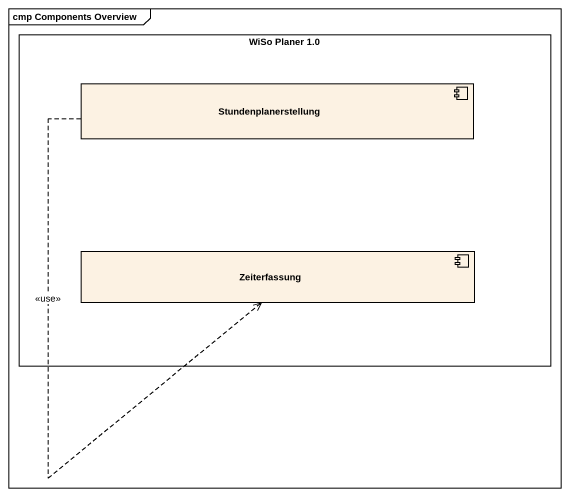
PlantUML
@startuml
mainframe cmp Components Overview
rectangle "WiSo Planer 1.0" as WiSo_Planer_1_0 {
  component Stundenplanerstellung
  component Zeiterfassung
}
Stundenplanerstellung ..> Zeiterfassung : <<use>>
@enduml
